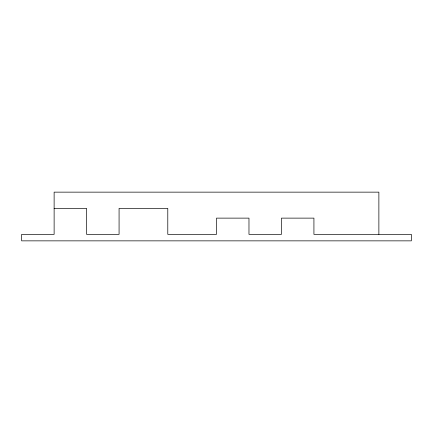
<?xml version="1.0" encoding="UTF-8"?>
<svg xmlns="http://www.w3.org/2000/svg" width="433" height="433" viewBox="0 0 433 433"><rect width="100%" height="100%" fill="white"/><g stroke="black" fill="none" stroke-linecap="round" stroke-linejoin="round"><path stroke-width="0.65" d="M54.125 208.381L86.6 208.381L86.6 234.361L119.075 234.361L119.075 208.381L167.787 208.381L167.787 234.361L216.5 234.361L216.5 218.124L248.975 218.124L248.975 234.361L281.45 234.361L281.45 218.124L313.925 218.124L313.925 234.361L411.35 234.361L411.35 240.856L21.65 240.856L21.65 234.361L54.125 234.361L54.125 192.144L378.875 192.144L378.875 234.361"/></g></svg>
